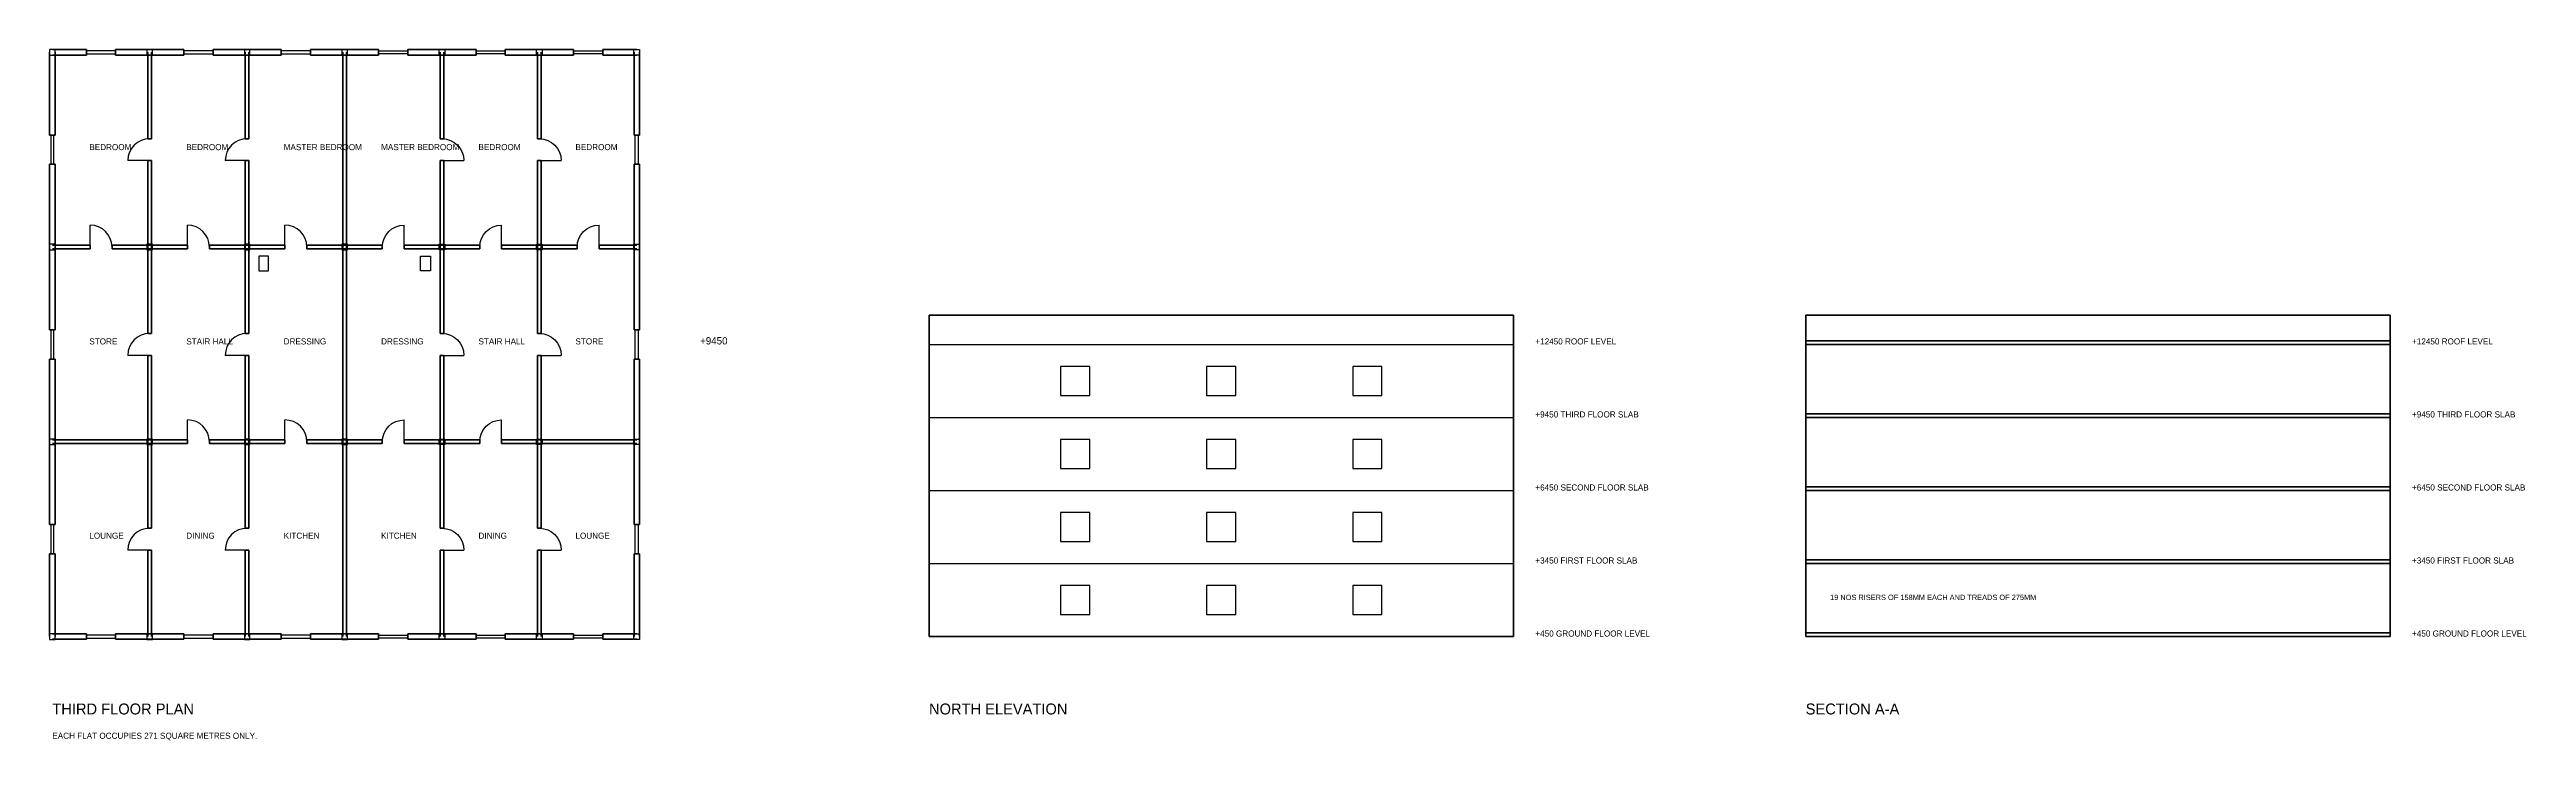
# Model space of a CAD drawing. Header units: millimetres. Extents: x -115 to 209599, y -4269 to 24115.
# Drawn here: x 107885 to 209599, y -4269 to 24115 of the extents above; entities that cross this region are included whole.
import ezdxf

# ---------------------------------------------------------------- set-up
doc = ezdxf.new("R2010")
doc.units = ezdxf.units.MM
doc.layers.get('0').update_dxf_attribs({"color": 1, "linetype": 'CONTINUOUS'})
for name, color, linetype in [('COLUMN', 2, 'CONTINUOUS'), ('DOOR', 7, 'CONTINUOUS'), ('SANITARY', 1, 'CONTINUOUS'), ('TEXT', 3, 'CONTINUOUS'), ('WALL', 5, 'CONTINUOUS'), ('WIND', 6, 'CONTINUOUS')]:
    doc.layers.add(name, color=color, linetype=linetype)

# ---------------------------------------------------------------- blocks, each defined once
blk = doc.blocks.new('FLAT-TYPE-A')
at = {"layer": 'COLUMN'}
for points in [[(-115, 23885), (115, 23885), (115, 24115), (-115, 24115)], [(3885, 23885), (4115, 23885), (4115, 24115), (3885, 24115)], [(7885, 23885), (8115, 23885), (8115, 24115), (7885, 24115)], [(-115, 15885), (115, 15885), (115, 16115), (-115, 16115)], [(3885, 15885), (4115, 15885), (4115, 16115), (3885, 16115)], [(7885, 15885), (8115, 15885), (8115, 16115), (7885, 16115)], [(-115, 7885), (115, 7885), (115, 8115), (-115, 8115)], [(3885, 7885), (4115, 7885), (4115, 8115), (3885, 8115)], [(7885, 7885), (8115, 7885), (8115, 8115), (7885, 8115)], [(-115, -115), (115, -115), (115, 115), (-115, 115)], [(3885, -115), (4115, -115), (4115, 115), (3885, 115)], [(7885, -115), (8115, -115), (8115, 115), (7885, 115)]]:
    blk.add_lwpolyline(points, close=True, dxfattribs=at)
at = {"layer": 'DOOR'}
for p, q in [((4000, 19550), (3100, 19550)), ((8000, 19550), (7100, 19550)), ((1550, 16000), (1550, 16900)), ((5550, 16000), (5550, 16900)), ((9550, 16000), (9550, 16900)), ((4000, 11550), (3100, 11550)), ((8000, 11550), (7100, 11550)), ((5550, 8000), (5550, 8900)), ((9550, 8000), (9550, 8900)), ((4000, 3550), (3100, 3550)), ((8000, 3550), (7100, 3550))]:
    blk.add_line(p, q, dxfattribs=at)
for centre, start, end in [((4000, 19550), 90, 180), ((8000, 19550), 90, 180), ((1550, 16000), 0, 90), ((5550, 16000), 0, 90), ((9550, 16000), 0, 90), ((4000, 11550), 90, 180), ((8000, 11550), 90, 180), ((5550, 8000), 0, 90), ((9550, 8000), 0, 90), ((4000, 3550), 90, 180), ((8000, 3550), 90, 180)]:
    blk.add_arc(centre, 900, start, end, dxfattribs=at)
at = {"layer": 'SANITARY'}
blk.add_lwpolyline([(8475, 15025), (8875, 15025), (8875, 15625), (8475, 15625)], close=True, dxfattribs=at)
at = {"layer": 'WALL', "lineweight": 50}
for p, q in [((-112.5, 20600), (-112.5, 24000)), ((1400, 24112.5), (0, 24112.5)), ((0, 23887.5), (1400, 23887.5)), ((112.5, 24000), (112.5, 20600)), ((1400, 23887.5), (1400, 24112.5)), ((4000, 24112.5), (2600, 24112.5)), ((2600, 23887.5), (2600, 24112.5)), ((2600, 23887.5), (4000, 23887.5)), ((3925, 20450), (3925, 24000)), ((5400, 24112.5), (4000, 24112.5)), ((4000, 23887.5), (5400, 23887.5)), ((4075, 24000), (4075, 20450)), ((5400, 23887.5), (5400, 24112.5)), ((8000, 24112.5), (6600, 24112.5)), ((6600, 23887.5), (6600, 24112.5)), ((6600, 23887.5), (8000, 23887.5)), ((7925, 20450), (7925, 24000)), ((9400, 24112.5), (8000, 24112.5)), ((8000, 23887.5), (9400, 23887.5)), ((8075, 24000), (8075, 20450)), ((9400, 23887.5), (9400, 24112.5)), ((12000, 24112.5), (10600, 24112.5)), ((10600, 23887.5), (10600, 24112.5)), ((10600, 23887.5), (12000, 23887.5)), ((11925, 16000), (11925, 24000)), ((-112.5, 20600), (112.5, 20600)), ((3925, 20450), (4075, 20450)), ((7925, 20450), (8075, 20450)), ((-112.5, 16000), (-112.5, 19400)), ((-112.5, 19400), (112.5, 19400)), ((112.5, 19400), (112.5, 16000)), ((3925, 16000), (3925, 19550)), ((3925, 19550), (4075, 19550)), ((4075, 19550), (4075, 16000)), ((7925, 16000), (7925, 19550)), ((7925, 19550), (8075, 19550)), ((8075, 19550), (8075, 16000)), ((-112.5, 12600), (-112.5, 16000)), ((1550, 16075), (0, 16075)), ((0, 15925), (1550, 15925)), ((112.5, 16000), (112.5, 12600)), ((1550, 15925), (1550, 16075)), ((4000, 16075), (2450, 16075)), ((2450, 15925), (2450, 16075)), ((2450, 15925), (4000, 15925)), ((3925, 12450), (3925, 16000)), ((5550, 16075), (4000, 16075)), ((4000, 15925), (5550, 15925)), ((4075, 16000), (4075, 12450)), ((5550, 15925), (5550, 16075)), ((8000, 16075), (6450, 16075)), ((6450, 15925), (6450, 16075)), ((6450, 15925), (8000, 15925)), ((7925, 12450), (7925, 16000)), ((9550, 16075), (8000, 16075)), ((8000, 15925), (9550, 15925)), ((8075, 16000), (8075, 12450)), ((9550, 15925), (9550, 16075)), ((12000, 16075), (10450, 16075)), ((10450, 15925), (10450, 16075)), ((10450, 15925), (12000, 15925)), ((11925, 8000), (11925, 16000)), ((-112.5, 12600), (112.5, 12600)), ((3925, 12450), (4075, 12450)), ((7925, 12450), (8075, 12450)), ((-112.5, 8000), (-112.5, 11400)), ((-112.5, 11400), (112.5, 11400)), ((112.5, 11400), (112.5, 8000)), ((3925, 8000), (3925, 11550)), ((3925, 11550), (4075, 11550)), ((4075, 11550), (4075, 8000)), ((7925, 8000), (7925, 11550)), ((7925, 11550), (8075, 11550)), ((8075, 11550), (8075, 8000)), ((-112.5, 4600), (-112.5, 8000)), ((4000, 8075), (0, 8075)), ((0, 7925), (4000, 7925)), ((112.5, 8000), (112.5, 4600)), ((3925, 4450), (3925, 8000)), ((5550, 8075), (4000, 8075)), ((4000, 7925), (5550, 7925)), ((4075, 8000), (4075, 4450)), ((5550, 7925), (5550, 8075)), ((8000, 8075), (6450, 8075)), ((6450, 7925), (6450, 8075)), ((6450, 7925), (8000, 7925)), ((7925, 4450), (7925, 8000)), ((9550, 8075), (8000, 8075)), ((8000, 7925), (9550, 7925)), ((8075, 8000), (8075, 4450)), ((9550, 7925), (9550, 8075)), ((12000, 8075), (10450, 8075)), ((10450, 7925), (10450, 8075)), ((10450, 7925), (12000, 7925)), ((11925, 0), (11925, 8000)), ((-112.5, 4600), (112.5, 4600)), ((3925, 4450), (4075, 4450)), ((7925, 4450), (8075, 4450)), ((-112.5, 0), (-112.5, 3400)), ((-112.5, 3400), (112.5, 3400)), ((112.5, 3400), (112.5, 0)), ((3925, 0), (3925, 3550)), ((3925, 3550), (4075, 3550)), ((4075, 3550), (4075, 0)), ((7925, 0), (7925, 3550)), ((7925, 3550), (8075, 3550)), ((8075, 3550), (8075, 0)), ((1400, 112.5), (0, 112.5)), ((1400, -112.5), (1400, 112.5)), ((4000, 112.5), (2600, 112.5)), ((2600, -112.5), (2600, 112.5)), ((5400, 112.5), (4000, 112.5)), ((5400, -112.5), (5400, 112.5)), ((8000, 112.5), (6600, 112.5)), ((6600, -112.5), (6600, 112.5)), ((9400, 112.5), (8000, 112.5)), ((9400, -112.5), (9400, 112.5)), ((12000, 112.5), (10600, 112.5)), ((10600, -112.5), (10600, 112.5)), ((0, -112.5), (1400, -112.5)), ((2600, -112.5), (4000, -112.5)), ((4000, -112.5), (5400, -112.5)), ((6600, -112.5), (8000, -112.5)), ((8000, -112.5), (9400, -112.5)), ((10600, -112.5), (12000, -112.5))]:
    blk.add_line(p, q, dxfattribs=at)
at = {"layer": 'WIND'}
for points in [[(1400, 23940), (2600, 23940), (2600, 24060), (1400, 24060)], [(5400, 23940), (6600, 23940), (6600, 24060), (5400, 24060)], [(9400, 23940), (10600, 23940), (10600, 24060), (9400, 24060)], [(-60, 19400), (60, 19400), (60, 20600), (-60, 20600)], [(-60, 11400), (60, 11400), (60, 12600), (-60, 12600)], [(-60, 3400), (60, 3400), (60, 4600), (-60, 4600)], [(1400, -60), (2600, -60), (2600, 60), (1400, 60)], [(5400, -60), (6600, -60), (6600, 60), (5400, 60)], [(9400, -60), (10600, -60), (10600, 60), (9400, 60)]]:
    blk.add_lwpolyline(points, close=True, dxfattribs=at)

msp = doc.modelspace()

# ---------------------------------------------------------------- linework, layer by layer
at = {"layer": 'COLUMN'}
for points in [[(119885, 23885), (120115, 23885), (120115, 24115), (119885, 24115)], [(119885, 15885), (120115, 15885), (120115, 16115), (119885, 16115)], [(119885, 7885), (120115, 7885), (120115, 8115), (119885, 8115)], [(119885, -115), (120115, -115), (120115, 115), (119885, 115)]]:
    msp.add_lwpolyline(points, close=True, dxfattribs=at)
at = {"layer": 'WALL', "lineweight": 50}
for p, q in [((168000, 13200), (144000, 13200)), ((144000, 13200), (144000, 0)), ((168000, 0), (168000, 13200)), ((204000, 13200), (180000, 13200)), ((180000, 13200), (180000, 0)), ((204000, 0), (204000, 13200)), ((180000, 12150), (204000, 12150)), ((180000, 12000), (204000, 12000)), ((180000, 9150), (204000, 9150)), ((180000, 9000), (204000, 9000)), ((180000, 6150), (204000, 6150)), ((180000, 6000), (204000, 6000)), ((180000, 3150), (204000, 3150)), ((180000, 3000), (204000, 3000)), ((144000, 0), (168000, 0)), ((180000, 150), (204000, 150)), ((180000, 0), (204000, 0)), ((180000, 0), (204000, 0))]:
    msp.add_line(p, q, dxfattribs=at)
at = {"layer": 'WALL'}
for p, q in [((144000, 12000), (168000, 12000)), ((144000, 9000), (168000, 9000)), ((144000, 6000), (168000, 6000)), ((144000, 3000), (168000, 3000)), ((144000, 0), (168000, 0))]:
    msp.add_line(p, q, dxfattribs=at)
at = {"layer": 'WIND'}
for points in [[(149400, 9900), (150600, 9900), (150600, 11100), (149400, 11100)], [(155400, 9900), (156600, 9900), (156600, 11100), (155400, 11100)], [(161400, 9900), (162600, 9900), (162600, 11100), (161400, 11100)], [(149400, 6900), (150600, 6900), (150600, 8100), (149400, 8100)], [(155400, 6900), (156600, 6900), (156600, 8100), (155400, 8100)], [(161400, 6900), (162600, 6900), (162600, 8100), (161400, 8100)], [(149400, 3900), (150600, 3900), (150600, 5100), (149400, 5100)], [(155400, 3900), (156600, 3900), (156600, 5100), (155400, 5100)], [(161400, 3900), (162600, 3900), (162600, 5100), (161400, 5100)], [(149400, 900), (150600, 900), (150600, 2100), (149400, 2100)], [(155400, 900), (156600, 900), (156600, 2100), (155400, 2100)], [(161400, 900), (162600, 900), (162600, 2100), (161400, 2100)]]:
    msp.add_lwpolyline(points, close=True, dxfattribs=at)

# ---------------------------------------------------------------- block references
msp.add_blockref('FLAT-TYPE-A', (108000, 0))
at = {"xscale": -1}
msp.add_blockref('FLAT-TYPE-A', (132000, 0), dxfattribs=at)

# ---------------------------------------------------------------- texts
at = {"layer": 'TEXT'}
for s, height, p in [('BEDROOM', 250, (109518.75, 19981.25)), ('BEDROOM', 250, (113500, 19981.25)), ('MASTER BEDROOM', 250, (117500, 19981.25)), ('MASTER BEDROOM', 250, (121500, 19981.25)), ('BEDROOM', 250, (125500, 19981.25)), ('BEDROOM', 250, (129481.25, 19981.25)), ('STORE', 250, (109518.75, 12000)), ('STAIR HALL', 250, (113500, 12000)), ('DRESSING', 250, (117500, 12000)), ('DRESSING', 250, (121500, 12000)), ('STAIR HALL', 250, (125500, 12000)), ('STORE', 250, (129481.25, 12000)), ('+9450', 300, (134600, 12000)), ('+12450 ROOF LEVEL', 250, (168900, 12000)), ('+12450 ROOF LEVEL', 250, (204900, 12000)), ('+9450 THIRD FLOOR SLAB', 250, (168900, 9000)), ('+9450 THIRD FLOOR SLAB', 250, (204900, 9000)), ('+6450 SECOND FLOOR SLAB', 250, (168900, 6000)), ('+6450 SECOND FLOOR SLAB', 250, (204900, 6000)), ('LOUNGE', 250, (109518.75, 4018.75)), ('DINING', 250, (113500, 4018.75)), ('KITCHEN', 250, (117500, 4018.75)), ('KITCHEN', 250, (121500, 4018.75)), ('DINING', 250, (125500, 4018.75)), ('LOUNGE', 250, (129481.25, 4018.75)), ('+3450 FIRST FLOOR SLAB', 250, (168900, 3000)), ('+3450 FIRST FLOOR SLAB', 250, (204900, 3000)), ('19 NOS RISERS OF 158MM EACH AND TREADS OF 275MM', 220, (181000, 1500)), ('+450 GROUND FLOOR LEVEL', 250, (168900, 0)), ('+450 GROUND FLOOR LEVEL', 250, (204900, 0)), ('THIRD FLOOR PLAN', 450, (108000, -3200)), ('NORTH ELEVATION', 450, (144000, -3200)), ('SECTION A-A', 450, (180000, -3200)), ('EACH FLAT OCCUPIES 271 SQUARE METRES ONLY.', 250, (108000, -4200))]:
    msp.add_text(s, height=height, dxfattribs=at).set_placement(p)

doc.saveas('drawing.dxf')
